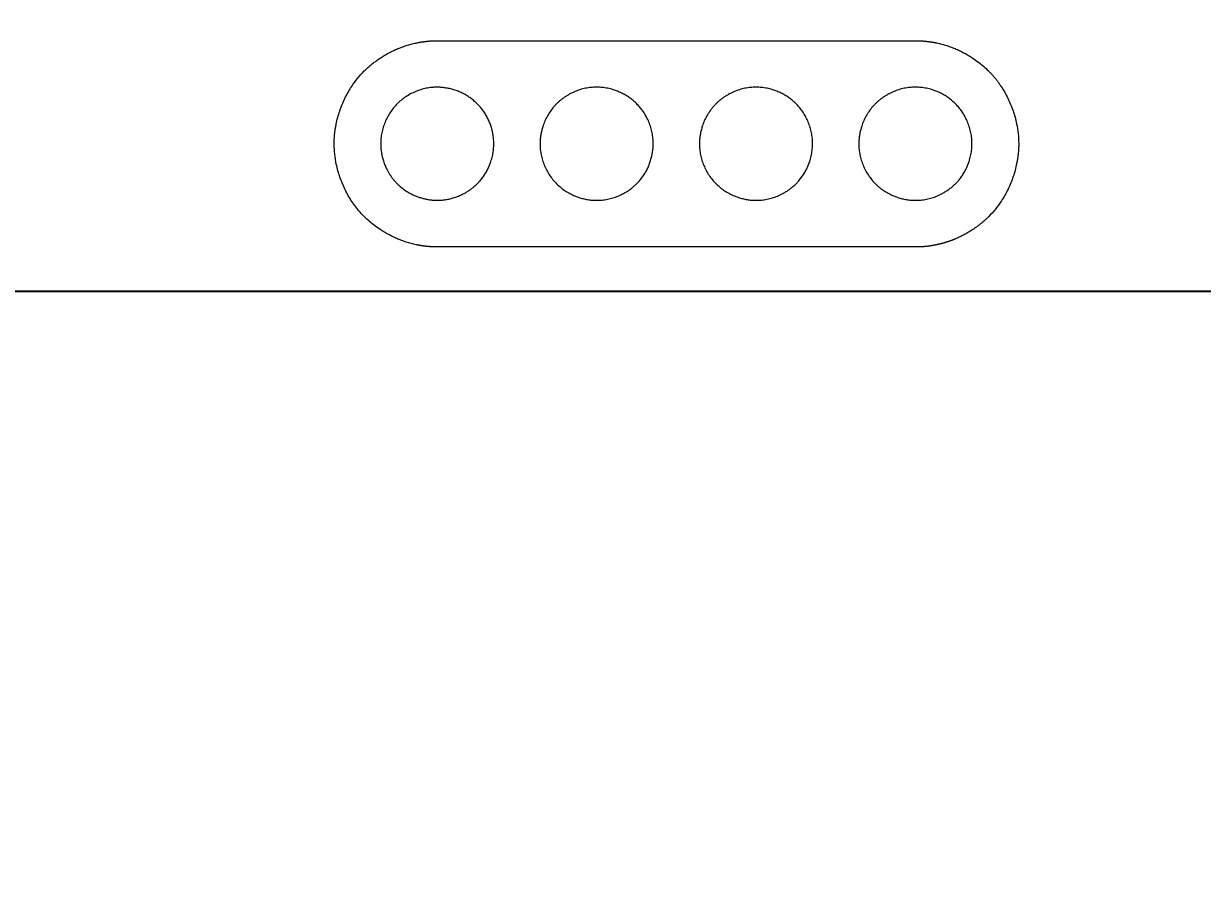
# Model space of a CAD drawing. Header units: millimetres. Extents: x 0 to 1800, y -67 to 2530.
# Drawn here: x 337.7 to 485.7, y 576.5 to 685.7 of the extents above; entities that cross this region are included whole.
import ezdxf

# ---------------------------------------------------------------- set-up
doc = ezdxf.new("R2010")
doc.units = ezdxf.units.MM
for name, color, linetype in [('내부선 및 부속', 4, 'Continuous'), ('외형선', 3, 'Continuous'), ('치수선', 7, 'Continuous')]:
    doc.layers.add(name, color=color, linetype=linetype)
doc.styles.add('____', font='')
doc.styles.get('____').set_extended_font_data('굴림')
doc.dimstyles.new('MSADIM', dxfattribs={"dimtxt": 33, "dimasz": 17, "dimexe": 10, "dimexo": 7.5, "dimgap": 10, "dimtad": 0, "dimtih": 1, "dimtoh": 1, "dimdec": 0, "dimzin": 1, "dimdsep": 46, "dimtxsty": '____', "dimcen": 11.25, "dimadec": 0, "dimazin": 0, "dimtfac": 1, "dimtdec": 0, "dimtix": 1, "dimtmove": 0, "dimatfit": 3, "dimfxl": 0, "dimtolj": 1, "dimtzin": 1, "dimarcsym": 0})

# ---------------------------------------------------------------- blocks, each defined once
blk = doc.blocks.new('*D4')
at = {"layer": '치수선', "color": 0, "linetype": 'Continuous', "lineweight": -2}
for p, q in [((401.33, 791.28), (53.3, 791.28)), ((63.3, 774.28), (63.3, 554.5)), ((63.3, 289.1), (63.3, 508.87)), ((195.8, 272.1), (53.3, 272.1))]:
    blk.add_line(p, q, dxfattribs=at)
at = {"layer": '치수선', "color": 0, "linetype": 'Continuous'}
for points in [[(60.47, 774.28), (66.14, 774.28), (63.3, 791.28)], [(60.47, 289.1), (66.14, 289.1), (63.3, 272.1)]]:
    blk.add_solid(points, dxfattribs=at)
at = {"layer": '치수선', "color": 0, "linetype": 'Continuous', "insert": (63.3, 531.69), "char_height": 25, "attachment_point": 5, "style": '____'}
blk.add_mtext('\\A1;520', dxfattribs=at)

msp = doc.modelspace()

# ---------------------------------------------------------------- linework, layer by layer
at = {"linetype": 'Continuous', "lineweight": 13}
msp.add_open_spline([(337.71, 652.1), (349.5, 652.1), (379.44, 652.1), (427.78, 652.1), (482.45, 652.1), (528.15, 652.1), (555.47, 652.1), (564.84, 652.1)], degree=3, knots=[0, 0, 0, 0, 0.156405, 0.395683, 0.634962, 0.87424, 1, 1, 1, 1], dxfattribs=at)
at = {"layer": '내부선 및 부속', "linetype": 'Continuous', "lineweight": 13}
for points, knots in [([(389.65, 657.66), (389.63, 657.66), (389.59, 657.66), (389.54, 657.66), (389.48, 657.66), (389.43, 657.66), (389.38, 657.66), (389.32, 657.66), (389.27, 657.66), (389.21, 657.66), (389.16, 657.67), (389.1, 657.67), (389.05, 657.67), (388.99, 657.67), (388.94, 657.68), (388.88, 657.68), (388.83, 657.68), (388.78, 657.69), (388.72, 657.69), (388.67, 657.7), (388.61, 657.7), (388.56, 657.7), (388.5, 657.71), (388.45, 657.71), (388.39, 657.72), (388.34, 657.73), (388.28, 657.73), (388.23, 657.74), (388.17, 657.74), (388.12, 657.75), (388.06, 657.76), (388.01, 657.77), (387.95, 657.77), (387.9, 657.78), (387.84, 657.79), (387.79, 657.8), (387.73, 657.81), (387.68, 657.81), (387.62, 657.82), (387.57, 657.83), (387.51, 657.84), (387.46, 657.85), (387.4, 657.86), (387.35, 657.87), (387.29, 657.88), (387.24, 657.89), (387.18, 657.9), (386.94, 657.95), (386.51, 658.05), (385.9, 658.22), (385.29, 658.42), (384.7, 658.65), (384.11, 658.91), (383.55, 659.2), (382.99, 659.51), (382.4, 659.88), (381.76, 660.33), (381.11, 660.86), (380.5, 661.42), (379.93, 662.03), (379.4, 662.68), (378.91, 663.37), (378.46, 664.09), (378.06, 664.84), (377.71, 665.62), (377.4, 666.41), (377.15, 667.22), (376.92, 668.19), (376.74, 669.3), (376.69, 670.29), (376.7, 670.99), (376.72, 671.41), (376.75, 671.83), (376.8, 672.25), (376.87, 672.67), (376.97, 673.23), (377.13, 673.92), (377.38, 674.73), (377.68, 675.53), (378.02, 676.31), (378.42, 677.06), (378.94, 677.91), (379.61, 678.82), (380.29, 679.58), (380.84, 680.11), (381.22, 680.44), (381.62, 680.77), (382.03, 681.07), (382.48, 681.39), (382.98, 681.7), (383.54, 682.02), (384.11, 682.3), (384.69, 682.56), (385.29, 682.79), (385.89, 682.99), (386.5, 683.16), (386.95, 683.26), (387.23, 683.32), (387.34, 683.34), (387.45, 683.36), (387.56, 683.38), (387.67, 683.4), (387.78, 683.41), (387.89, 683.43), (388, 683.45), (388.11, 683.46), (388.22, 683.47), (388.33, 683.48), (388.44, 683.5), (388.55, 683.51), (388.66, 683.51), (388.77, 683.52), (388.88, 683.53), (388.99, 683.54), (389.1, 683.54), (389.21, 683.55), (389.32, 683.55), (389.43, 683.55), (389.54, 683.55), (389.61, 683.55), (389.65, 683.55)], [0, 0, 0, 0, 0.001339, 0.002679, 0.00402, 0.005361, 0.006703, 0.008045, 0.009388, 0.010732, 0.012076, 0.013421, 0.014767, 0.016114, 0.017461, 0.01881, 0.020159, 0.021509, 0.02286, 0.024212, 0.025565, 0.026919, 0.028274, 0.02963, 0.030987, 0.032345, 0.033704, 0.035064, 0.036425, 0.037788, 0.039151, 0.040516, 0.041882, 0.04325, 0.044618, 0.045988, 0.04736, 0.048732, 0.050106, 0.051482, 0.052858, 0.054237, 0.055616, 0.056997, 0.05838, 0.059764, 0.06115, 0.062537, 0.078111, 0.093738, 0.109451, 0.125282, 0.140951, 0.156588, 0.172225, 0.187896, 0.208761, 0.229429, 0.249991, 0.270457, 0.291126, 0.312092, 0.332898, 0.353736, 0.37469, 0.395712, 0.416574, 0.437357, 0.468818, 0.499695, 0.510023, 0.520356, 0.530707, 0.541085, 0.551501, 0.561966, 0.582792, 0.603602, 0.624469, 0.645428, 0.666273, 0.687078, 0.718536, 0.749664, 0.762106, 0.774565, 0.78706, 0.799609, 0.812232, 0.827844, 0.843451, 0.85909, 0.874795, 0.890502, 0.906143, 0.921756, 0.937379, 0.940138, 0.942891, 0.94564, 0.948385, 0.951125, 0.953862, 0.956595, 0.959324, 0.96205, 0.964774, 0.967494, 0.970212, 0.972927, 0.97564, 0.978351, 0.981061, 0.983769, 0.986476, 0.989182, 0.991887, 0.994592, 0.997296, 1, 1, 1, 1]), ([(389.65, 683.55), (389.84, 683.55), (390.22, 683.55), (390.8, 683.55), (391.37, 683.55), (391.94, 683.55), (392.52, 683.55), (393.09, 683.55), (393.66, 683.55), (394.23, 683.55), (394.81, 683.55), (395.38, 683.55), (395.95, 683.55), (396.52, 683.55), (397.09, 683.55), (397.66, 683.55), (398.23, 683.55), (398.8, 683.55), (399.37, 683.55), (399.94, 683.55), (400.51, 683.55), (401.07, 683.55), (401.64, 683.55), (402.21, 683.55), (402.78, 683.55), (403.34, 683.55), (403.91, 683.55), (404.48, 683.55), (405.04, 683.55), (405.61, 683.55), (406.17, 683.55), (406.74, 683.55), (407.3, 683.55), (407.87, 683.55), (408.43, 683.55), (408.99, 683.55), (409.56, 683.55), (410.12, 683.55), (410.68, 683.55), (411.24, 683.55), (411.81, 683.55), (412.37, 683.55), (412.93, 683.55), (413.49, 683.55), (414.05, 683.55), (414.61, 683.55), (415.17, 683.55), (415.73, 683.55), (416.29, 683.55), (416.85, 683.55), (417.4, 683.55), (417.96, 683.55), (418.52, 683.55), (419.08, 683.55), (419.87, 683.55), (420.9, 683.55), (422.16, 683.55), (423.42, 683.55), (424.68, 683.55), (425.94, 683.55), (427.2, 683.55), (428.45, 683.55), (429.71, 683.55), (430.96, 683.55), (432.22, 683.55), (433.47, 683.55), (434.72, 683.55), (435.97, 683.55), (437.22, 683.55), (438.47, 683.55), (439.72, 683.55), (440.96, 683.55), (442.21, 683.55), (443.45, 683.55), (444.7, 683.55), (445.94, 683.55), (447.18, 683.55), (448.42, 683.55), (449.25, 683.55), (449.66, 683.55)], [0, 0, 0, 0, 0.009587, 0.019167, 0.028742, 0.038312, 0.047875, 0.057433, 0.066985, 0.076531, 0.086072, 0.095607, 0.105135, 0.114658, 0.124176, 0.133687, 0.143193, 0.152692, 0.162186, 0.171674, 0.181156, 0.190632, 0.200103, 0.209567, 0.219026, 0.228478, 0.237925, 0.247366, 0.256801, 0.266229, 0.275652, 0.285069, 0.29448, 0.303885, 0.313285, 0.322678, 0.332065, 0.341446, 0.350821, 0.36019, 0.369553, 0.37891, 0.388261, 0.397606, 0.406945, 0.416278, 0.425605, 0.434925, 0.44424, 0.453549, 0.462851, 0.472147, 0.481438, 0.490722, 0.5, 0.521043, 0.542068, 0.563076, 0.584066, 0.605038, 0.625992, 0.646928, 0.667846, 0.688746, 0.709628, 0.730491, 0.751336, 0.772162, 0.792969, 0.813758, 0.834528, 0.855279, 0.876011, 0.896724, 0.917417, 0.938092, 0.958747, 0.979383, 1, 1, 1, 1]), ([(449.66, 683.55), (449.68, 683.55), (449.71, 683.55), (449.77, 683.55), (449.83, 683.55), (449.88, 683.55), (449.94, 683.55), (449.99, 683.55), (450.05, 683.55), (450.1, 683.55), (450.16, 683.54), (450.21, 683.54), (450.27, 683.54), (450.32, 683.54), (450.38, 683.53), (450.43, 683.53), (450.49, 683.53), (450.54, 683.52), (450.6, 683.52), (450.66, 683.51), (450.71, 683.51), (450.77, 683.51), (450.82, 683.5), (450.88, 683.5), (450.93, 683.49), (450.99, 683.48), (451.04, 683.48), (451.1, 683.47), (451.15, 683.47), (451.21, 683.46), (451.26, 683.45), (451.32, 683.44), (451.37, 683.44), (451.43, 683.43), (451.48, 683.42), (451.54, 683.41), (451.59, 683.4), (451.65, 683.4), (451.7, 683.39), (451.76, 683.38), (451.81, 683.37), (451.87, 683.36), (451.92, 683.35), (451.98, 683.34), (452.03, 683.33), (452.08, 683.32), (452.14, 683.31), (452.38, 683.26), (452.82, 683.16), (453.43, 682.99), (454.03, 682.79), (454.63, 682.56), (455.21, 682.3), (455.78, 682.01), (456.33, 681.7), (456.92, 681.33), (457.55, 680.88), (458.21, 680.35), (458.72, 679.87), (459.11, 679.47), (459.39, 679.16), (459.66, 678.83), (459.92, 678.5), (460.17, 678.16), (460.49, 677.69), (460.86, 677.09), (461.26, 676.34), (461.61, 675.56), (461.91, 674.77), (462.16, 673.96), (462.39, 673), (462.57, 671.89), (462.62, 670.88), (462.61, 670.13), (462.58, 669.62), (462.53, 669.12), (462.45, 668.62), (462.34, 668.01), (462.18, 667.29), (461.93, 666.48), (461.63, 665.69), (461.28, 664.91), (460.89, 664.16), (460.37, 663.31), (459.7, 662.39), (459.05, 661.67), (458.57, 661.21), (458.3, 660.96), (458.03, 660.72), (457.75, 660.49), (457.46, 660.27), (457.16, 660.05), (456.79, 659.8), (456.33, 659.51), (455.77, 659.19), (455.21, 658.91), (454.78, 658.72), (454.52, 658.61), (454.41, 658.57), (454.31, 658.53), (454.2, 658.49), (454.1, 658.45), (453.99, 658.41), (453.89, 658.38), (453.78, 658.34), (453.68, 658.3), (453.57, 658.27), (453.47, 658.24), (453.36, 658.2), (453.25, 658.17), (453.15, 658.14), (453.04, 658.11), (452.94, 658.08), (452.83, 658.05), (452.72, 658.03), (452.61, 658), (452.51, 657.98), (452.4, 657.95), (452.29, 657.93), (452.18, 657.91), (452.08, 657.89), (451.97, 657.87), (451.86, 657.85), (451.75, 657.83), (451.64, 657.81), (451.53, 657.79), (451.42, 657.78), (451.31, 657.76), (451.21, 657.75), (451.1, 657.74), (450.99, 657.72), (450.88, 657.71), (450.77, 657.7), (450.66, 657.69), (450.55, 657.69), (450.44, 657.68), (450.33, 657.67), (450.21, 657.67), (450.1, 657.66), (449.99, 657.66), (449.88, 657.66), (449.77, 657.66), (449.7, 657.66), (449.66, 657.66)], [0, 0, 0, 0, 0.001365, 0.00273, 0.004094, 0.005458, 0.006822, 0.008185, 0.009548, 0.010911, 0.012273, 0.013636, 0.014998, 0.01636, 0.017722, 0.019084, 0.020446, 0.021808, 0.02317, 0.024532, 0.025894, 0.027257, 0.028619, 0.029982, 0.031344, 0.032707, 0.034071, 0.035434, 0.036798, 0.038162, 0.039527, 0.040892, 0.042257, 0.043623, 0.04499, 0.046357, 0.047724, 0.049092, 0.050461, 0.05183, 0.0532, 0.054571, 0.055942, 0.057314, 0.058687, 0.060061, 0.061435, 0.062811, 0.078503, 0.094142, 0.109766, 0.125415, 0.141136, 0.156755, 0.172309, 0.187837, 0.20876, 0.229463, 0.250038, 0.260354, 0.270684, 0.281041, 0.291436, 0.301881, 0.312387, 0.333217, 0.354076, 0.375047, 0.395966, 0.4168, 0.437636, 0.468851, 0.499738, 0.512019, 0.524344, 0.536735, 0.549216, 0.561808, 0.582555, 0.603354, 0.624306, 0.645257, 0.666119, 0.686993, 0.718496, 0.749663, 0.75857, 0.767474, 0.776383, 0.785306, 0.794249, 0.803221, 0.812229, 0.82783, 0.843418, 0.859029, 0.8747, 0.877466, 0.880227, 0.882984, 0.885737, 0.888486, 0.891231, 0.893973, 0.896711, 0.899446, 0.902178, 0.904907, 0.907633, 0.910356, 0.913078, 0.915797, 0.918514, 0.921229, 0.923943, 0.926655, 0.929366, 0.932076, 0.934785, 0.937493, 0.9402, 0.942908, 0.945615, 0.948322, 0.951029, 0.953737, 0.956445, 0.959154, 0.961864, 0.964575, 0.967287, 0.970001, 0.972716, 0.975433, 0.978152, 0.980874, 0.983598, 0.986324, 0.989053, 0.991785, 0.99452, 0.997258, 1, 1, 1, 1]), ([(394.27, 675.98), (394.41, 675.86), (394.68, 675.61), (395.06, 675.2), (395.4, 674.76), (395.71, 674.3), (395.98, 673.8), (396.21, 673.29), (396.4, 672.77), (396.55, 672.24), (396.65, 671.69), (396.71, 671.21), (396.73, 670.79), (396.73, 670.44), (396.71, 670.1), (396.68, 669.75), (396.63, 669.41), (396.56, 669.07), (396.47, 668.72), (396.34, 668.32), (396.17, 667.85), (395.94, 667.34), (395.66, 666.86), (395.35, 666.4), (395.04, 666.01), (394.74, 665.68), (394.45, 665.4), (394.15, 665.14), (393.84, 664.9), (393.51, 664.67), (393.17, 664.47), (392.76, 664.25), (392.3, 664.04), (391.77, 663.84), (391.24, 663.7), (390.7, 663.59), (390.18, 663.53), (389.69, 663.51), (389.23, 663.52), (388.78, 663.57), (388.32, 663.64), (387.86, 663.75), (387.33, 663.9), (386.74, 664.13), (386.12, 664.44), (385.53, 664.81), (385.08, 665.16), (384.74, 665.47), (384.49, 665.71), (384.26, 665.97), (384.04, 666.23), (383.84, 666.51), (383.65, 666.8), (383.47, 667.1), (383.26, 667.48), (383.06, 667.93), (382.86, 668.45), (382.71, 668.99), (382.61, 669.53), (382.54, 670.13), (382.52, 670.78), (382.57, 671.47), (382.69, 672.16), (382.88, 672.84), (383.13, 673.49), (383.45, 674.12), (383.82, 674.71), (384.25, 675.26), (384.73, 675.76), (385.25, 676.21), (385.83, 676.61), (386.44, 676.96), (387.08, 677.24), (387.74, 677.46), (388.42, 677.62), (389.06, 677.7), (389.67, 677.72), (390.22, 677.69), (390.77, 677.62), (391.32, 677.51), (391.86, 677.35), (392.39, 677.15), (392.9, 676.92), (393.38, 676.64), (393.84, 676.33), (394.13, 676.1), (394.27, 675.98)], [0, 0, 0, 0, 0.012531, 0.024968, 0.037389, 0.049874, 0.062498, 0.075096, 0.087556, 0.099954, 0.11237, 0.124885, 0.132667, 0.14042, 0.148164, 0.15592, 0.16371, 0.171553, 0.17947, 0.187481, 0.200159, 0.212652, 0.225045, 0.237423, 0.249874, 0.25873, 0.26756, 0.276394, 0.285264, 0.294199, 0.303229, 0.312381, 0.325079, 0.337589, 0.349982, 0.362334, 0.374719, 0.384968, 0.395228, 0.405543, 0.415956, 0.426507, 0.437239, 0.453159, 0.468807, 0.484325, 0.499866, 0.50761, 0.51533, 0.523043, 0.53077, 0.538529, 0.546339, 0.554219, 0.562187, 0.574937, 0.587489, 0.599919, 0.612303, 0.624717, 0.640319, 0.655833, 0.671405, 0.687177, 0.703009, 0.71861, 0.734122, 0.749688, 0.765257, 0.780761, 0.796346, 0.81216, 0.827968, 0.843551, 0.859065, 0.874668, 0.88721, 0.899661, 0.912103, 0.924621, 0.937293, 0.950052, 0.962624, 0.975086, 0.987519, 1, 1, 1, 1]), ([(414.28, 675.99), (414.36, 675.92), (414.51, 675.78), (414.73, 675.56), (414.94, 675.34), (415.14, 675.1), (415.33, 674.86), (415.51, 674.61), (415.67, 674.35), (415.83, 674.08), (416.04, 673.69), (416.27, 673.16), (416.49, 672.5), (416.65, 671.83), (416.72, 671.18), (416.75, 670.58), (416.72, 670.03), (416.65, 669.48), (416.54, 668.93), (416.38, 668.39), (416.19, 667.86), (415.95, 667.35), (415.68, 666.87), (415.36, 666.4), (415.04, 665.99), (414.7, 665.63), (414.36, 665.31), (414.01, 665.01), (413.63, 664.74), (413.23, 664.49), (412.75, 664.23), (412.17, 663.98), (411.51, 663.76), (410.84, 663.61), (410.2, 663.53), (409.6, 663.51), (409.05, 663.53), (408.5, 663.6), (407.95, 663.72), (407.36, 663.89), (406.75, 664.12), (406.12, 664.43), (405.54, 664.8), (404.99, 665.23), (404.49, 665.71), (404.03, 666.23), (403.63, 666.81), (403.29, 667.42), (403, 668.06), (402.78, 668.72), (402.63, 669.4), (402.55, 670.01), (402.53, 670.55), (402.54, 671.01), (402.58, 671.47), (402.66, 671.93), (402.76, 672.39), (402.92, 672.91), (403.14, 673.5), (403.45, 674.12), (403.82, 674.71), (404.18, 675.17), (404.49, 675.51), (404.73, 675.75), (404.99, 675.99), (405.26, 676.21), (405.54, 676.41), (405.83, 676.6), (406.13, 676.78), (406.54, 677.01), (407.08, 677.24), (407.74, 677.47), (408.42, 677.62), (409.12, 677.7), (409.81, 677.72), (410.51, 677.67), (411.2, 677.55), (411.83, 677.37), (412.4, 677.16), (412.9, 676.92), (413.39, 676.65), (413.85, 676.34), (414.14, 676.11), (414.28, 675.99)], [0, 0, 0, 0, 0.006973, 0.013912, 0.020829, 0.027739, 0.034654, 0.041588, 0.048555, 0.055568, 0.062639, 0.078397, 0.093937, 0.109411, 0.124975, 0.137378, 0.149731, 0.162119, 0.174625, 0.187332, 0.200035, 0.212563, 0.224999, 0.237432, 0.249948, 0.260353, 0.270709, 0.281067, 0.291474, 0.301977, 0.312622, 0.328396, 0.34394, 0.359397, 0.374914, 0.38725, 0.399586, 0.411995, 0.424549, 0.437319, 0.453179, 0.468814, 0.484369, 0.499995, 0.515535, 0.531032, 0.546641, 0.562514, 0.578368, 0.593956, 0.609424, 0.624922, 0.635313, 0.645653, 0.655985, 0.666353, 0.676799, 0.687364, 0.703208, 0.718797, 0.734268, 0.749765, 0.757554, 0.765307, 0.77304, 0.780771, 0.788521, 0.796305, 0.804144, 0.812055, 0.827904, 0.843535, 0.859107, 0.87478, 0.890529, 0.906121, 0.921718, 0.93748, 0.950159, 0.962671, 0.975096, 0.987513, 1, 1, 1, 1]), ([(434.28, 675.99), (434.36, 675.92), (434.51, 675.79), (434.73, 675.57), (434.94, 675.34), (435.14, 675.11), (435.33, 674.86), (435.51, 674.61), (435.68, 674.35), (435.84, 674.08), (436.04, 673.69), (436.28, 673.17), (436.5, 672.51), (436.65, 671.83), (436.74, 671.14), (436.75, 670.45), (436.7, 669.76), (436.58, 669.07), (436.41, 668.44), (436.19, 667.87), (435.96, 667.36), (435.69, 666.87), (435.37, 666.41), (435.05, 666), (434.71, 665.63), (434.37, 665.31), (434.02, 665.02), (433.64, 664.74), (433.24, 664.5), (432.76, 664.23), (432.19, 663.98), (431.53, 663.76), (430.85, 663.61), (430.21, 663.53), (429.61, 663.51), (429.06, 663.53), (428.51, 663.6), (427.96, 663.72), (427.38, 663.89), (426.76, 664.12), (426.14, 664.43), (425.55, 664.8), (425, 665.23), (424.5, 665.71), (424.04, 666.23), (423.64, 666.8), (423.3, 667.42), (423.01, 668.06), (422.79, 668.72), (422.63, 669.4), (422.55, 670.04), (422.53, 670.64), (422.56, 671.19), (422.63, 671.74), (422.74, 672.29), (422.91, 672.88), (423.14, 673.49), (423.46, 674.12), (423.83, 674.71), (424.18, 675.16), (424.49, 675.5), (424.74, 675.75), (424.99, 675.98), (425.26, 676.2), (425.54, 676.41), (425.83, 676.6), (426.13, 676.78), (426.54, 677), (427.08, 677.24), (427.74, 677.46), (428.42, 677.62), (429.12, 677.7), (429.82, 677.72), (430.51, 677.67), (431.2, 677.55), (431.83, 677.37), (432.4, 677.16), (432.91, 676.93), (433.39, 676.65), (433.85, 676.34), (434.14, 676.11), (434.28, 675.99)], [0, 0, 0, 0, 0.006972, 0.013909, 0.020826, 0.027735, 0.034651, 0.041586, 0.048555, 0.05557, 0.062643, 0.078401, 0.093941, 0.109416, 0.124983, 0.14047, 0.155914, 0.171478, 0.187326, 0.200028, 0.212556, 0.224993, 0.237427, 0.249944, 0.260351, 0.270709, 0.281068, 0.291475, 0.301978, 0.312623, 0.328398, 0.343942, 0.359399, 0.374914, 0.38725, 0.399585, 0.411993, 0.424548, 0.43732, 0.453178, 0.468812, 0.484367, 0.499995, 0.515532, 0.531029, 0.546638, 0.562512, 0.578366, 0.593955, 0.609426, 0.624927, 0.637391, 0.649793, 0.662208, 0.674708, 0.687364, 0.703208, 0.718797, 0.734269, 0.749767, 0.75756, 0.765315, 0.77305, 0.780782, 0.78853, 0.796313, 0.804148, 0.812054, 0.827901, 0.843532, 0.859104, 0.87478, 0.890535, 0.90613, 0.921727, 0.937488, 0.950164, 0.962674, 0.975097, 0.987513, 1, 1, 1, 1]), ([(454.28, 675.99), (454.36, 675.93), (454.52, 675.79), (454.74, 675.57), (454.95, 675.35), (455.15, 675.11), (455.34, 674.87), (455.51, 674.62), (455.68, 674.35), (455.84, 674.08), (456.05, 673.69), (456.28, 673.17), (456.5, 672.51), (456.66, 671.84), (456.74, 671.15), (456.76, 670.46), (456.71, 669.77), (456.59, 669.08), (456.41, 668.45), (456.2, 667.87), (455.97, 667.36), (455.7, 666.88), (455.38, 666.41), (455.06, 666), (454.72, 665.64), (454.39, 665.32), (454.03, 665.02), (453.65, 664.75), (453.25, 664.5), (452.77, 664.24), (452.2, 663.98), (451.54, 663.76), (450.86, 663.61), (450.22, 663.53), (449.63, 663.51), (449.08, 663.53), (448.53, 663.6), (447.98, 663.71), (447.39, 663.88), (446.77, 664.12), (446.15, 664.43), (445.56, 664.8), (445.01, 665.23), (444.5, 665.7), (444.05, 666.23), (443.65, 666.8), (443.3, 667.41), (443.02, 668.05), (442.8, 668.72), (442.64, 669.39), (442.56, 670.03), (442.54, 670.63), (442.56, 671.19), (442.63, 671.74), (442.75, 672.29), (442.91, 672.87), (443.15, 673.49), (443.46, 674.11), (443.83, 674.7), (444.18, 675.16), (444.49, 675.5), (444.74, 675.75), (444.99, 675.98), (445.26, 676.2), (445.54, 676.4), (445.83, 676.6), (446.13, 676.78), (446.54, 677), (447.08, 677.24), (447.74, 677.46), (448.42, 677.62), (449.12, 677.7), (449.82, 677.72), (450.51, 677.67), (451.2, 677.55), (451.83, 677.38), (452.4, 677.16), (452.91, 676.93), (453.39, 676.66), (453.85, 676.35), (454.14, 676.11), (454.28, 675.99)], [0, 0, 0, 0, 0.00697, 0.013906, 0.020822, 0.027731, 0.034648, 0.041584, 0.048554, 0.055571, 0.062648, 0.078405, 0.093945, 0.109421, 0.124989, 0.140472, 0.155914, 0.171479, 0.187328, 0.200031, 0.212558, 0.224996, 0.23743, 0.249947, 0.260354, 0.270712, 0.281071, 0.291478, 0.301981, 0.312625, 0.328402, 0.343947, 0.359405, 0.374919, 0.387253, 0.399588, 0.411996, 0.424551, 0.437323, 0.45318, 0.468813, 0.484368, 0.499997, 0.515534, 0.53103, 0.546639, 0.562513, 0.578367, 0.593957, 0.609429, 0.624932, 0.6374, 0.649804, 0.662219, 0.674717, 0.68737, 0.703212, 0.718801, 0.734275, 0.749774, 0.757571, 0.765328, 0.773063, 0.780795, 0.788543, 0.796323, 0.804155, 0.812056, 0.827902, 0.843532, 0.859105, 0.874783, 0.890544, 0.906141, 0.921738, 0.937497, 0.95017, 0.962677, 0.975098, 0.987513, 1, 1, 1, 1]), ([(449.66, 657.66), (449.45, 657.66), (449.04, 657.66), (448.42, 657.66), (447.8, 657.66), (447.18, 657.66), (446.56, 657.66), (445.94, 657.66), (445.32, 657.66), (444.7, 657.66), (444.08, 657.66), (443.46, 657.66), (442.84, 657.66), (442.22, 657.66), (441.6, 657.66), (440.98, 657.66), (440.36, 657.66), (439.74, 657.66), (439.12, 657.66), (438.49, 657.66), (437.87, 657.66), (437.25, 657.66), (436.63, 657.66), (436.01, 657.66), (435.39, 657.66), (434.76, 657.66), (434.14, 657.66), (433.52, 657.66), (432.9, 657.66), (432.27, 657.66), (431.65, 657.66), (431.03, 657.66), (430.4, 657.66), (429.78, 657.66), (429.16, 657.66), (428.53, 657.66), (427.91, 657.66), (427.29, 657.66), (426.66, 657.66), (426.04, 657.66), (425.41, 657.66), (424.79, 657.66), (424.17, 657.66), (423.54, 657.66), (422.92, 657.66), (422.29, 657.66), (421.67, 657.66), (421.04, 657.66), (420.42, 657.66), (419.79, 657.66), (419.17, 657.66), (418.54, 657.66), (417.91, 657.66), (417.29, 657.66), (416.66, 657.66), (416.04, 657.66), (415.41, 657.66), (414.78, 657.66), (414.16, 657.66), (413.53, 657.66), (412.9, 657.66), (412.28, 657.66), (411.65, 657.66), (411.02, 657.66), (410.4, 657.66), (409.77, 657.66), (409.14, 657.66), (408.52, 657.66), (407.89, 657.66), (407.26, 657.66), (406.63, 657.66), (406.01, 657.66), (405.38, 657.66), (404.75, 657.66), (404.12, 657.66), (403.49, 657.66), (402.86, 657.66), (402.24, 657.66), (401.61, 657.66), (400.98, 657.66), (400.35, 657.66), (399.72, 657.66), (399.09, 657.66), (398.46, 657.66), (397.83, 657.66), (397.21, 657.66), (396.58, 657.66), (395.95, 657.66), (395.32, 657.66), (394.69, 657.66), (394.06, 657.66), (393.43, 657.66), (392.8, 657.66), (392.17, 657.66), (391.54, 657.66), (390.91, 657.66), (390.28, 657.66), (389.86, 657.66), (389.65, 657.66)], [0, 0, 0, 0, 0.010303, 0.020608, 0.030916, 0.041226, 0.051539, 0.061855, 0.072174, 0.082495, 0.092818, 0.103145, 0.113473, 0.123805, 0.134139, 0.144475, 0.154814, 0.165156, 0.1755, 0.185847, 0.196196, 0.206548, 0.216902, 0.227258, 0.237618, 0.247979, 0.258343, 0.26871, 0.279079, 0.289451, 0.299825, 0.310201, 0.32058, 0.330961, 0.341345, 0.351731, 0.362119, 0.37251, 0.382903, 0.393299, 0.403697, 0.414097, 0.4245, 0.434905, 0.445312, 0.455721, 0.466133, 0.476547, 0.486964, 0.497383, 0.507804, 0.518227, 0.528653, 0.539081, 0.549511, 0.559943, 0.570377, 0.580814, 0.591253, 0.601694, 0.612138, 0.622583, 0.633031, 0.643481, 0.653933, 0.664387, 0.674843, 0.685301, 0.695762, 0.706225, 0.716689, 0.727156, 0.737625, 0.748096, 0.758569, 0.769044, 0.779522, 0.790001, 0.800482, 0.810965, 0.821451, 0.831938, 0.842427, 0.852919, 0.863412, 0.873907, 0.884404, 0.894903, 0.905404, 0.915907, 0.926412, 0.936919, 0.947428, 0.957939, 0.968451, 0.978966, 0.989482, 1, 1, 1, 1])]:
    msp.add_open_spline(points, degree=3, knots=knots, dxfattribs=at)
at = {"layer": '외형선', "linetype": 'Continuous'}
msp.add_line((228.3, 652.1), (918.3, 652.1), dxfattribs=at)

# ---------------------------------------------------------------- dimensions: what is measured, and where the dimension line sits
at = {"layer": '치수선', "linetype": 'Continuous'}
dim = msp.add_linear_dim(base=(63.3, 791.28), p1=(203.3, 272.1), p2=(408.83, 791.28), angle=90, text='520', dimstyle='MSADIM', override={"dimtxt": 25}, dxfattribs=at)
dim.commit()
dim.dimension.update_dxf_attribs({"geometry": '*D4', "text_midpoint": (63.3, 531.69)})

doc.saveas('drawing.dxf')
